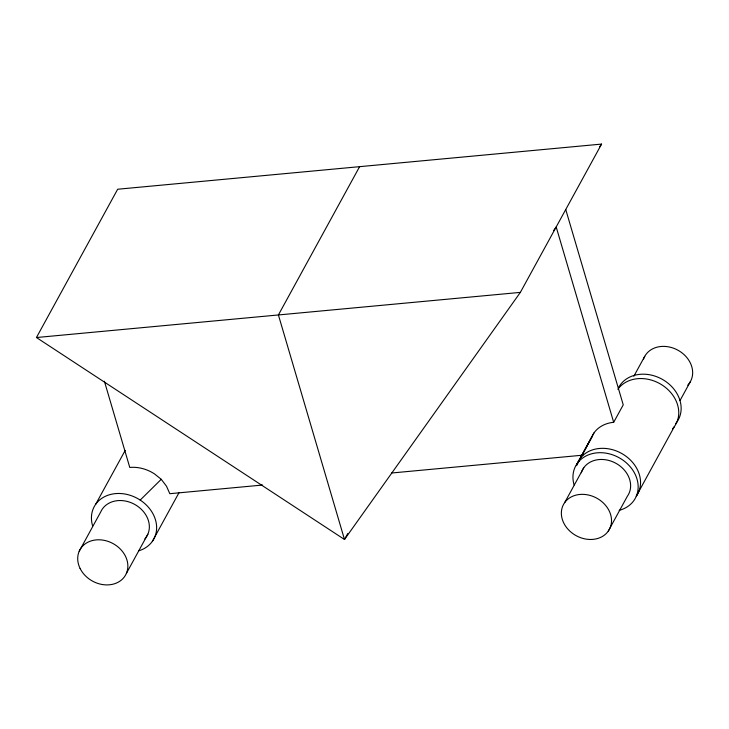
<?xml version="1.0" encoding="UTF-8"?>
<svg xmlns="http://www.w3.org/2000/svg" width="729" height="729" viewBox="0 0 729 729"><rect width="100%" height="100%" fill="white"/><g stroke="black" fill="none" stroke-linecap="round" stroke-linejoin="round"><path stroke-width="1.09" d="M674.471 426.438L636.262 496.221A33.908 27.82 28.7 0 0 620.279 452.718A33.908 27.82 28.7 0 0 576.411 465.603L593.962 432.926A33.908 27.82 28.7 0 1 613.681 422.301L623.24 404.85L565.74 209.515M576.411 465.603L591.948 436.99M36.45 337.527L117.661 189.239L601.571 144.087L520.36 292.384L344.489 539.487L36.45 337.527L520.36 292.384M95.709 504.24L125.197 450.404M79.206 551.242L100.702 511.986A26.089 21.396 28.7 0 1 135.84 505.069A26.089 21.396 28.7 0 1 144.843 538.904M126.363 573.45L147.859 534.193M152.343 541.374L179.097 492.522M359.616 166.659L278.405 314.955L344.489 539.487L347.751 533.537M579.628 459.097L593.962 432.926M564.665 502.627L583.774 467.736M633.838 376.246L644.764 356.308M608.232 531.195A26.089 21.396 28.7 0 0 586.326 494.636A26.089 21.396 28.7 0 0 564.784 524.907A26.089 21.396 28.7 0 0 608.232 531.195L627.332 496.303A26.089 21.396 28.7 0 0 615.039 462.833A26.089 21.396 28.7 0 0 581.295 472.747M680.029 400.513L690.409 381.568M599.593 146.866L601.571 144.087M553.584 230.619L556.191 226.956L613.681 422.301M140.196 500.094L161.246 479.308L154.53 473.923A33.908 27.82 28.7 0 0 129.771 467.444L104.393 381.231M262.613 485.04L169.811 493.697L166.522 486.243L161.246 479.308M391.637 473.003L582.899 455.16M574.097 484.958A33.908 27.82 28.7 0 1 595.256 453.037A33.908 27.82 28.7 0 1 635.888 475.919A33.908 27.82 28.7 0 1 619.158 510.336M618.602 387.6A33.908 27.82 28.7 0 1 664.183 380.456A33.908 27.82 28.7 0 1 675.583 423.713M617.846 389.304A33.908 27.82 28.7 0 1 663.882 386.233A33.908 27.82 28.7 0 1 672.484 428.862M643.415 359.388A26.089 21.396 28.7 0 1 678.581 350.576A26.089 21.396 28.7 0 1 687.739 385.185M92.574 525.737A33.908 27.82 28.7 0 1 113.396 493.87A33.908 27.82 28.7 0 1 154.092 516.077A33.908 27.82 28.7 0 1 138.601 550.86M80.062 568.383A26.089 21.396 28.7 0 0 123.347 578.161A26.089 21.396 28.7 0 0 104.94 540.499A26.089 21.396 28.7 0 0 80.062 568.383"/></g></svg>
